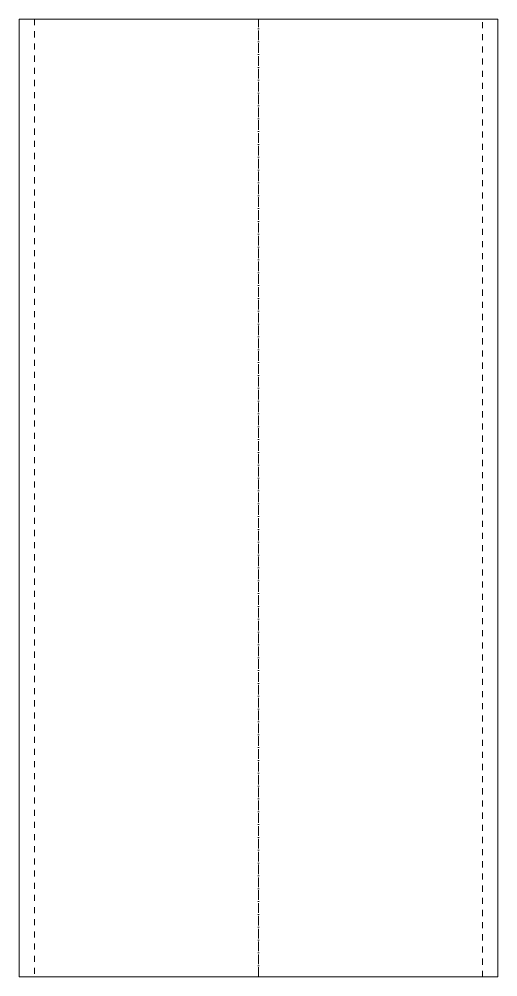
# Model space of a CAD drawing. Header units: metres. Extents: x -125 to 125, y 0 to 500.
import ezdxf

# ---------------------------------------------------------------- set-up
doc = ezdxf.new("R2010")
doc.units = ezdxf.units.M
doc.linetypes.add('Dash', pattern=[6.35, 3.175, -3.175])
doc.linetypes.add('MV_hartlijn_staal', pattern=[6.6, 5, -0.8, 0, -0.8])
doc.layers.add('A-DETL-GENF', color=92, linetype='Continuous', lineweight=18)
doc.layers.add('A-DETL-GENF-HDLN', color=1, linetype='Dash', lineweight=18)

# ---------------------------------------------------------------- blocks, each defined once
blk = doc.blocks.new('28 Staalprofielen- koker RHS-2d - K250_150_8-5067805-00_0 Basismaterialen')
at = {"layer": 'A-DETL-GENF'}
for p, q in [((-125, 500), (-125, 0)), ((125, 500), (-125, 500)), ((125, 0), (125, 500)), ((-125, 0), (125, 0))]:
    blk.add_line(p, q, dxfattribs=at)
at = {"layer": 'A-DETL-GENF', "linetype": 'MV_hartlijn_staal', "lineweight": 13}
blk.add_line((0, 0), (0, 500), dxfattribs=at)
at = {"layer": 'A-DETL-GENF-HDLN'}
for p, q in [((-117, 500), (-117, 0)), ((117, 0), (117, 500))]:
    blk.add_line(p, q, dxfattribs=at)

msp = doc.modelspace()

# ---------------------------------------------------------------- block references
msp.add_blockref('28 Staalprofielen- koker RHS-2d - K250_150_8-5067805-00_0 Basismaterialen', (0, 0))

doc.saveas('drawing.dxf')
